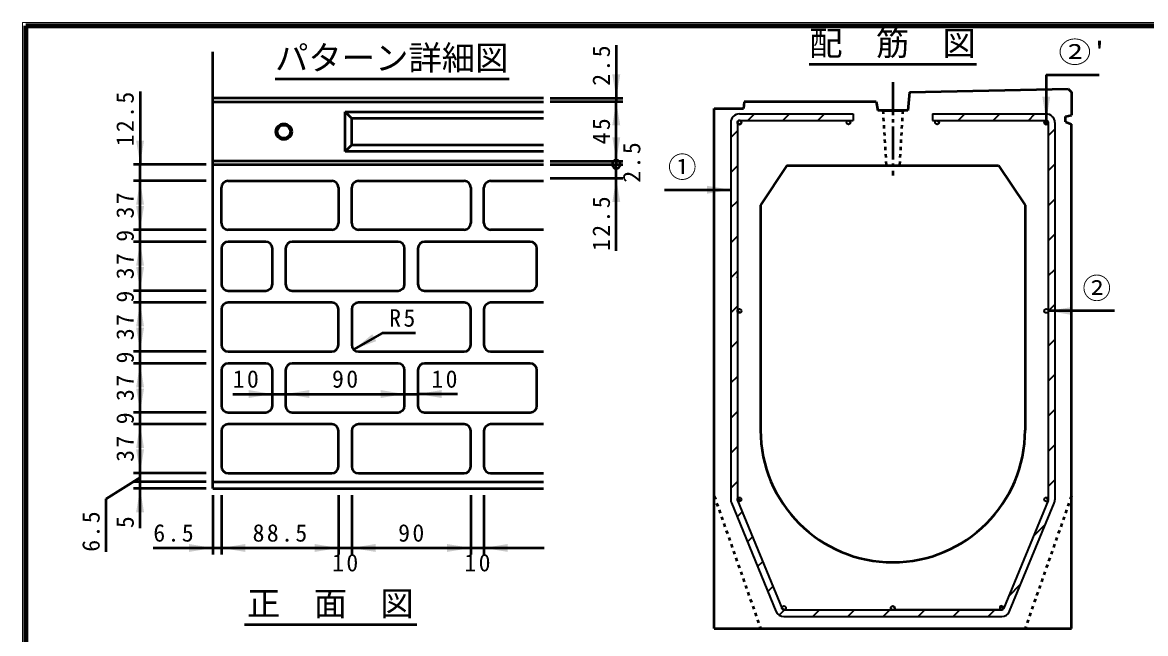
# Model space of a CAD drawing. Units: millimetres, scale not verified, with parts at other scales. Extents: x 100 to 4105, y 100 to 2870.
# Drawn here: x 100 to 1798, y 1946 to 2870 of the extents above; entities that cross this region are included whole.
import ezdxf
from ezdxf.enums import TextEntityAlignment as Align

# ---------------------------------------------------------------- set-up
doc = ezdxf.new("R2010")
doc.units = ezdxf.units.MM
doc.header["$LTSCALE"] = 5
doc.linetypes.add('USER1', pattern=[2.2, 1, -1.2])
doc.linetypes.add('USER2', pattern=[13.4, 10, -1.2, 1, -1.2])
doc.layers.add('V-nasSTD', color=7, linetype='Continuous', lineweight=35)
doc.styles.add('ＭＳ ゴシック', font='')
doc.styles.get('ＭＳ ゴシック').set_extended_font_data('MS Gothic')

msp = doc.modelspace()

# ---------------------------------------------------------------- hatches: boundary and pattern name
at = {"layer": 'V-nasSTD'}
for points in [[(991.858, 2791.452), (997.858, 2755.452), (1003.858, 2791.452)], [(1654, 2757.789), (1648, 2721.789), (1642, 2757.789)], [(1003.858, 2714.452), (997.858, 2750.452), (991.858, 2714.452)], [(271.858, 2691.452), (277.858, 2655.452), (283.858, 2691.452)], [(991.858, 2696.452), (997.858, 2660.452), (1003.858, 2696.452)], [(1003.858, 2598.452), (997.858, 2634.452), (991.858, 2598.452)], [(283.858, 2594.452), (277.858, 2630.452), (271.858, 2594.452)], [(1135, 2611.036), (1171, 2617.036), (1135, 2623.036)], [(271.858, 2592.452), (277.858, 2556.452), (283.858, 2592.452)], [(283.858, 2502.452), (277.858, 2538.452), (271.858, 2502.452)], [(271.858, 2500.452), (277.858, 2464.452), (283.858, 2500.452)], [(283.858, 2410.452), (277.858, 2446.452), (271.858, 2410.452)], [(1687, 2427.789), (1651, 2433.789), (1687, 2439.789)], [(271.858, 2408.452), (277.858, 2372.452), (283.858, 2408.452)], [(628.964, 2398.577), (600.787, 2375.38), (634.964, 2388.184)], [(283.858, 2318.452), (277.858, 2354.452), (271.858, 2318.452)], [(271.858, 2316.452), (277.858, 2280.452), (283.858, 2316.452)], [(441.858, 2302.193), (477.858, 2308.193), (441.858, 2314.193)], [(533.858, 2314.193), (497.858, 2308.193), (533.858, 2302.193)], [(641.858, 2302.193), (677.858, 2308.193), (641.858, 2314.193)], [(733.858, 2314.193), (697.858, 2308.193), (733.858, 2302.193)], [(283.858, 2226.452), (277.858, 2262.452), (271.858, 2226.452)], [(271.858, 2224.452), (277.858, 2188.452), (283.858, 2224.452)], [(283.858, 2129.452), (277.858, 2165.452), (271.858, 2129.452)], [(351.858, 2069.452), (387.858, 2075.452), (351.858, 2081.452)], [(436.858, 2081.452), (400.858, 2075.452), (436.858, 2069.452)], [(541.858, 2069.452), (577.858, 2075.452), (541.858, 2081.452)], [(633.858, 2081.452), (597.858, 2075.452), (633.858, 2069.452)], [(741.858, 2069.452), (777.858, 2075.452), (741.858, 2081.452)], [(833.858, 2081.452), (797.858, 2075.452), (833.858, 2069.452)]]:
    msp.add_hatch(color=256, dxfattribs=at).paths.add_polyline_path(points)

# ---------------------------------------------------------------- linework, layer by layer
at = {"layer": 'V-nasSTD', "lineweight": 100}
for p, q in [((105, 2865), (105, 105)), ((4100, 2865), (105, 2865))]:
    msp.add_line(p, q, dxfattribs=at)
at = {"layer": 'V-nasSTD', "lineweight": 50}
for p, q in [((387.858, 2165.452), (387.858, 2825.452)), ((997.858, 2835.452), (997.858, 2755.452)), ((1289.597, 2806.789), (1542.403, 2806.789)), ((1648, 2790.789), (1728, 2790.789)), ((1648, 2790.789), (1648, 2721.789)), ((481.977, 2784.543), (835.987, 2784.543)), ((1441, 2764.789), (1681, 2769.789)), ((1681, 2769.789), (1686, 2764.789)), ((277.858, 2765.452), (277.858, 2655.452)), ((887.858, 2755.452), (387.858, 2755.452)), ((897.858, 2755.452), (1007.858, 2755.452)), ((997.858, 2755.452), (997.858, 2749.452)), ((1441, 2764.789), (1438.5, 2736.789)), ((1686, 2764.789), (1686, 2729.804)), ((887.858, 2749.452), (387.858, 2749.452)), ((587.858, 2674.952), (587.858, 2734.952)), ((597.858, 2724.952), (587.858, 2734.952)), ((587.858, 2734.952), (887.858, 2734.952)), ((897.858, 2750.452), (1007.858, 2750.452)), ((997.858, 2660.452), (997.858, 2750.452)), ((1146, 1953.789), (1146, 2739.789)), ((1146, 2739.789), (1190, 2739.789)), ((1191, 2749.789), (1190, 2739.789)), ((1391, 2749.789), (1191, 2749.789)), ((1391, 2749.789), (1393.5, 2736.789)), ((1438.5, 2736.789), (1393.5, 2736.789)), ((1401, 2736.789), (1431, 2736.789)), ((597.858, 2684.952), (597.858, 2724.952)), ((887.858, 2724.952), (597.858, 2724.952)), ((1677, 2727.789), (1686, 2729.804)), ((1677, 2719.789), (1677, 2727.789)), ((1677, 2719.789), (1686, 2716.431)), ((1686, 1953.789), (1686, 2716.431)), ((597.858, 2684.952), (587.858, 2674.952)), ((597.858, 2684.952), (887.858, 2684.952)), ((887.858, 2674.952), (587.858, 2674.952)), ((377.858, 2655.452), (267.858, 2655.452)), ((277.858, 2630.452), (277.858, 2655.452)), ((887.858, 2660.452), (387.858, 2660.452)), ((387.858, 2655.452), (887.858, 2655.452)), ((897.858, 2660.452), (1007.858, 2660.452)), ((897.858, 2655.452), (1007.858, 2655.452)), ((897.858, 2655.452), (1007.858, 2655.452)), ((997.858, 2660.452), (997.858, 2655.452)), ((997.858, 2634.452), (997.858, 2655.452)), ((1256, 2653.789), (1216, 2593.789)), ((1256, 2653.789), (1576, 2653.789)), ((1576, 2653.789), (1616, 2593.789)), ((897.858, 2634.452), (1007.858, 2634.452)), ((997.858, 2524.452), (997.858, 2634.452)), ((377.858, 2630.452), (267.858, 2630.452)), ((277.858, 2556.452), (277.858, 2630.452)), ((400.858, 2566.452), (400.858, 2620.452)), ((410.858, 2630.452), (567.858, 2630.452)), ((577.858, 2620.452), (577.858, 2566.452)), ((597.858, 2566.452), (597.858, 2620.452)), ((607.858, 2630.452), (767.858, 2630.452)), ((777.858, 2620.452), (777.858, 2566.452)), ((797.858, 2566.452), (797.858, 2620.452)), ((807.858, 2630.452), (887.858, 2630.452)), ((1071, 2617.036), (1171, 2617.036)), ((1216, 2593.789), (1216, 2253.789)), ((1616, 2593.789), (1616, 2253.789)), ((377.858, 2556.452), (267.858, 2556.452)), ((277.858, 2538.452), (277.858, 2556.452)), ((567.858, 2556.452), (410.858, 2556.452)), ((767.858, 2556.452), (607.858, 2556.452)), ((887.858, 2556.452), (807.858, 2556.452)), ((377.858, 2538.452), (267.858, 2538.452)), ((277.858, 2464.452), (277.858, 2538.452)), ((467.858, 2538.452), (410.858, 2538.452)), ((667.858, 2538.452), (507.858, 2538.452)), ((867.858, 2538.452), (707.858, 2538.452)), ((400.858, 2528.452), (400.858, 2474.452)), ((477.858, 2474.452), (477.858, 2528.452)), ((497.858, 2528.452), (497.858, 2474.452)), ((677.858, 2474.452), (677.858, 2528.452)), ((697.858, 2528.452), (697.858, 2474.452)), ((877.858, 2474.452), (877.858, 2528.452)), ((377.858, 2464.452), (267.858, 2464.452)), ((377.858, 2464.452), (267.858, 2464.452)), ((277.858, 2446.452), (277.858, 2464.452)), ((410.858, 2464.452), (467.858, 2464.452)), ((507.858, 2464.452), (667.858, 2464.452)), ((707.858, 2464.452), (867.858, 2464.452)), ((377.858, 2446.452), (267.858, 2446.452)), ((277.858, 2372.452), (277.858, 2446.452)), ((567.858, 2446.452), (410.858, 2446.452)), ((767.858, 2446.452), (607.858, 2446.452)), ((887.858, 2446.452), (807.858, 2446.452)), ((400.858, 2436.452), (400.858, 2382.452)), ((577.858, 2382.452), (577.858, 2436.452)), ((597.858, 2436.452), (597.858, 2382.452)), ((777.858, 2382.452), (777.858, 2436.452)), ((797.858, 2436.452), (797.858, 2382.452)), ((1751, 2433.789), (1651, 2433.789)), ((644.088, 2400.38), (600.787, 2375.38)), ((694.088, 2400.38), (644.088, 2400.38)), ((377.858, 2372.452), (267.858, 2372.452)), ((377.858, 2372.452), (267.858, 2372.452)), ((277.858, 2354.452), (277.858, 2372.452)), ((410.858, 2372.452), (567.858, 2372.452)), ((607.858, 2372.452), (767.858, 2372.452)), ((807.858, 2372.452), (887.858, 2372.452)), ((377.858, 2354.452), (267.858, 2354.452)), ((277.858, 2280.452), (277.858, 2354.452)), ((400.858, 2344.452), (400.858, 2290.452)), ((467.858, 2354.452), (410.858, 2354.452)), ((477.858, 2290.452), (477.858, 2344.452)), ((497.858, 2344.452), (497.858, 2290.452)), ((667.858, 2354.452), (507.858, 2354.452)), ((677.858, 2290.452), (677.858, 2344.452)), ((697.858, 2344.452), (697.858, 2290.452)), ((867.858, 2354.452), (707.858, 2354.452)), ((877.858, 2290.452), (877.858, 2344.452)), ((417.858, 2308.193), (477.858, 2308.193)), ((477.858, 2308.193), (497.858, 2308.193)), ((497.858, 2308.193), (677.858, 2308.193)), ((677.858, 2308.193), (697.858, 2308.193)), ((757.858, 2308.193), (697.858, 2308.193)), ((377.858, 2280.452), (267.858, 2280.452)), ((377.858, 2280.452), (267.858, 2280.452)), ((277.858, 2262.452), (277.858, 2280.452)), ((410.858, 2280.452), (467.858, 2280.452)), ((507.858, 2280.452), (667.858, 2280.452)), ((707.858, 2280.452), (867.858, 2280.452)), ((377.858, 2262.452), (267.858, 2262.452)), ((277.858, 2188.452), (277.858, 2262.452)), ((567.858, 2262.452), (410.858, 2262.452)), ((767.858, 2262.452), (607.858, 2262.452)), ((887.858, 2262.452), (807.858, 2262.452)), ((400.858, 2252.452), (400.858, 2198.452)), ((577.858, 2198.452), (577.858, 2252.452)), ((597.858, 2252.452), (597.858, 2198.452)), ((777.858, 2198.452), (777.858, 2252.452)), ((797.858, 2252.452), (797.858, 2198.452)), ((226.322, 2149.735), (277.858, 2181.952)), ((377.858, 2188.452), (267.858, 2188.452)), ((377.858, 2175.452), (267.858, 2175.452)), ((277.858, 2175.452), (277.858, 2188.452)), ((277.858, 2165.452), (277.858, 2175.452)), ((387.858, 2175.452), (887.858, 2175.452)), ((410.858, 2188.452), (567.858, 2188.452)), ((607.858, 2188.452), (767.858, 2188.452)), ((807.858, 2188.452), (887.858, 2188.452)), ((377.858, 2165.452), (267.858, 2165.452)), ((277.858, 2105.452), (277.858, 2165.452)), ((387.858, 2165.452), (887.858, 2165.452)), ((226.322, 2069.735), (226.322, 2149.735)), ((387.858, 2155.452), (387.858, 2065.452)), ((400.858, 2155.452), (400.858, 2065.452)), ((577.858, 2155.452), (577.858, 2065.452)), ((597.858, 2155.452), (597.858, 2065.452)), ((777.858, 2155.452), (777.858, 2065.452)), ((797.858, 2155.452), (797.858, 2065.452)), ((297.858, 2075.452), (387.858, 2075.452)), ((387.858, 2075.452), (400.858, 2075.452)), ((400.858, 2075.452), (577.858, 2075.452)), ((577.858, 2075.452), (597.858, 2075.452)), ((597.858, 2075.452), (777.858, 2075.452)), ((777.858, 2075.452), (797.858, 2075.452)), ((797.858, 2075.452), (888.858, 2075.452)), ((435.597, 1959.655), (696.403, 1959.655)), ((1146, 1953.789), (1686, 1953.789))]:
    msp.add_line(p, q, dxfattribs=at)
at = {"layer": 'V-nasSTD', "linetype": 'USER2', "lineweight": 50}
msp.add_line((1416, 2779.789), (1416, 2638.789), dxfattribs=at)
at = {"layer": 'V-nasSTD', "linetype": 'USER1', "lineweight": 50}
for p, q in [((1401, 2736.789), (1406, 2653.789)), ((1431, 2736.789), (1426, 2653.789)), ((1146, 2153.789), (1216, 1953.789)), ((1686, 2153.789), (1616, 1953.789))]:
    msp.add_line(p, q, dxfattribs=at)
at = {"layer": 'V-nasSTD'}
for p, q in [((1171, 2718.789), (1171, 2148.38)), ((1181, 2718.789), (1181, 2148.371)), ((1181.053, 2719.352), (1184.563, 2715.842)), ((1184, 2731.789), (1356, 2731.789)), ((1184, 2721.789), (1356, 2721.789)), ((1196.673, 2721.789), (1206.673, 2731.789)), ((1249.706, 2721.789), (1259.706, 2731.789)), ((1302.739, 2721.789), (1312.739, 2731.789)), ((1348.386, 2721.789), (1349, 2721.789)), ((1348.386, 2721.725), (1351.936, 2718.175)), ((1349, 2721.789), (1356, 2721.789)), ((1355.772, 2721.789), (1356, 2722.016)), ((1356, 2731.789), (1356, 2721.789)), ((1476, 2731.789), (1476, 2721.789)), ((1476, 2731.789), (1648, 2731.789)), ((1476, 2731.697), (1476.092, 2731.789)), ((1476, 2721.789), (1648, 2721.789)), ((1482.689, 2721.773), (1485.984, 2718.478)), ((1514.871, 2721.789), (1524.871, 2731.789)), ((1567.904, 2721.789), (1577.904, 2731.789)), ((1620.937, 2721.789), (1630.937, 2731.789)), ((1646.038, 2721.058), (1650.269, 2716.827)), ((1651, 2718.789), (1651, 2148.371)), ((1661, 2718.789), (1661, 2148.375)), ((1171, 2696.115), (1181, 2706.115)), ((1651, 2698.818), (1661, 2708.818)), ((1171, 2643.082), (1181, 2653.082)), ((1651, 2645.785), (1661, 2655.785)), ((1171, 2590.049), (1181, 2600.049)), ((1651, 2592.752), (1661, 2602.752)), ((1651, 2539.719), (1661, 2549.719)), ((1171, 2537.016), (1181, 2547.016)), ((1651, 2486.686), (1661, 2496.686)), ((1171, 2483.983), (1181, 2493.983)), ((1181, 2483.789), (1181, 2485.203)), ((1171, 2430.95), (1181, 2440.95)), ((1181.354, 2435.203), (1185.415, 2431.143)), ((1651, 2433.653), (1661, 2443.653)), ((1171, 2377.917), (1181, 2387.917)), ((1651, 2380.62), (1661, 2390.62)), ((1171, 2324.884), (1181, 2334.884)), ((1651, 2327.587), (1661, 2337.587)), ((1171, 2271.851), (1181, 2281.851)), ((1651, 2274.554), (1661, 2284.554)), ((1171, 2218.818), (1181, 2228.818)), ((1651, 2221.521), (1661, 2231.521)), ((1171, 2165.785), (1181, 2175.785)), ((1651, 2168.488), (1661, 2178.488)), ((1171.979, 2143.43), (1239.34, 1979.839)), ((1181.226, 2147.229), (1248.583, 1983.647)), ((1181.84, 2150.87), (1186.082, 2146.628)), ((1650.776, 2147.229), (1583.419, 1983.647)), ((1592.662, 1979.839), (1660.021, 2143.425)), ((1647.634, 2151.766), (1650.978, 2148.423)), ((1651, 2148.789), (1651, 2148.371)), ((1180.641, 2122.394), (1188.299, 2130.051)), ((1628.378, 2092.833), (1646.756, 2111.212)), ((1196.109, 2084.829), (1203.767, 2092.486)), ((1211.577, 2047.264), (1219.235, 2054.921)), ((1591.255, 2002.677), (1609.633, 2021.056)), ((1227.045, 2009.699), (1234.703, 2017.356)), ((1415.652, 1987.769), (1418.98, 1984.441)), ((1578.856, 1987.199), (1583.053, 1983.003)), ((1244.272, 1973.892), (1252.169, 1981.789)), ((1248.403, 1985.312), (1251.88, 1981.835)), ((1248.583, 1983.647), (1248.583, 1983.647)), ((1248.583, 1983.647), (1248.583, 1983.647)), ((1248.583, 1983.647), (1248.583, 1983.647)), ((1251.358, 1981.789), (1580.643, 1981.789)), ((1251.88, 1981.789), (1251.358, 1981.789)), ((1251.361, 1971.789), (1580.641, 1971.789)), ((1295.202, 1971.789), (1305.202, 1981.789)), ((1348.235, 1971.789), (1358.235, 1981.789)), ((1401.268, 1971.789), (1411.268, 1981.789)), ((1580.643, 1981.789), (1416, 1981.789)), ((1454.301, 1971.789), (1464.301, 1981.789)), ((1507.334, 1971.789), (1517.334, 1981.789)), ((1560.367, 1971.789), (1570.367, 1981.789))]:
    msp.add_line(p, q, dxfattribs=at)
at = {"layer": 'V-nasSTD', "lineweight": 13}
msp.add_lwpolyline([(100, 100), (100, 2870), (4105, 2870), (4105, 100)], close=True, dxfattribs=at)
at = {"layer": 'V-nasSTD'}
for centre in [(1184, 2718.789), (1349, 2718.789), (1483, 2718.789), (1483, 2718.789), (1648, 2718.789), (1184, 2433.789), (1648, 2433.789), (1648, 2433.789), (1184, 2148.789), (1648, 2148.789), (1251.357, 1984.789), (1416, 1984.789)]:
    msp.add_circle(centre, 3, dxfattribs=at)
at = {"layer": 'V-nasSTD', "lineweight": 50}
for radius in [12, 10]:
    msp.add_circle((495.258, 2704.952), radius, dxfattribs=at)
at = {"layer": 'V-nasSTD'}
for centre, radius, start, end in [((1184, 2718.789), 13, 90, 180), ((1184, 2718.789), 13, 90, 180), ((1184, 2718.789), 3, 90, 180), ((1184, 2718.789), 3, 90, 180), ((1184, 2718.789), 3, 180, 90), ((1184, 2718.789), 3, 169.17571, 180), ((1184, 2718.789), 3, 90, 169.17571), ((1648, 2718.789), 3, 90, 0), ((1648, 2718.789), 13, 0, 90), ((1648, 2718.789), 3, 0, 90), ((1648, 2718.789), 3, 0, 90), ((1648, 2718.789), 3, 0, 90), ((1184, 2148.38), 13, 180, 202.38013), ((1184, 2148.371), 3, 180, 202.38013), ((1648, 2148.789), 3, 330.64995, 0), ((1648, 2148.789), 3, 330.64995, 0), ((1648.002, 2148.371), 3, 337.61987, 0), ((1648, 2148.375), 13, 337.61987, 0), ((1580.643, 1984.789), 3, 337.61947, 269.99901), ((1251.361, 1984.789), 13, 202.38013, 270), ((1251.357, 1984.789), 3, 202.38053, 270.00103), ((1580.641, 1984.789), 13, 270, 337.61987), ((1580.641, 1984.789), 13, 270, 337.61987), ((1580.643, 1984.789), 3, 270, 337.61987)]:
    msp.add_arc(centre, radius, start, end, dxfattribs=at)
at = {"layer": 'V-nasSTD', "lineweight": 50}
for centre, radius, start, end in [((997.858, 2655.452), 6.25, 90, 270), ((997.858, 2655.452), 6.25, 270, 90), ((410.858, 2620.452), 10, 90, 180), ((567.858, 2620.452), 10, 0, 90), ((607.858, 2620.452), 10, 90, 180), ((767.858, 2620.452), 10, 0, 90), ((807.858, 2620.452), 10, 90, 180), ((410.858, 2566.452), 10, 180, 270), ((567.858, 2566.452), 10, 270, 0), ((607.858, 2566.452), 10, 180, 270), ((767.858, 2566.452), 10, 270, 0), ((807.858, 2566.452), 10, 180, 270), ((410.858, 2528.452), 10, 90, 180), ((467.858, 2528.452), 10, 0, 90), ((507.858, 2528.452), 10, 90, 180), ((667.858, 2528.452), 10, 0, 90), ((707.858, 2528.452), 10, 90, 180), ((867.858, 2528.452), 10, 0, 90), ((410.858, 2474.452), 10, 180, 270), ((467.858, 2474.452), 10, 270, 0), ((507.858, 2474.452), 10, 180, 270), ((667.858, 2474.452), 10, 270, 0), ((707.858, 2474.452), 10, 180, 270), ((867.858, 2474.452), 10, 270, 0), ((410.858, 2436.452), 10, 90, 180), ((567.858, 2436.452), 10, 0, 90), ((607.858, 2436.452), 10, 90, 180), ((767.858, 2436.452), 10, 0, 90), ((807.858, 2436.452), 10, 90, 180), ((410.858, 2382.452), 10, 180, 270), ((567.858, 2382.452), 10, 270, 0), ((607.858, 2382.452), 10, 180, 270), ((767.858, 2382.452), 10, 270, 0), ((807.858, 2382.452), 10, 180, 270), ((410.858, 2344.452), 10, 90, 180), ((467.858, 2344.452), 10, 0, 90), ((507.858, 2344.452), 10, 90, 180), ((667.858, 2344.452), 10, 0, 90), ((707.858, 2344.452), 10, 90, 180), ((867.858, 2344.452), 10, 0, 90), ((410.858, 2290.452), 10, 180, 270), ((467.858, 2290.452), 10, 270, 0), ((507.858, 2290.452), 10, 180, 270), ((667.858, 2290.452), 10, 270, 0), ((707.858, 2290.452), 10, 180, 270), ((867.858, 2290.452), 10, 270, 0), ((410.858, 2252.452), 10, 90, 180), ((567.858, 2252.452), 10, 0, 90), ((607.858, 2252.452), 10, 90, 180), ((767.858, 2252.452), 10, 0, 90), ((807.858, 2252.452), 10, 90, 180), ((1416, 2253.789), 200, 180, 270), ((1416, 2253.789), 200, 270, 0), ((410.858, 2198.452), 10, 180, 270), ((567.858, 2198.452), 10, 270, 0), ((607.858, 2198.452), 10, 180, 270), ((767.858, 2198.452), 10, 270, 0), ((807.858, 2198.452), 10, 180, 270)]:
    msp.add_arc(centre, radius, start, end, dxfattribs=at)

# ---------------------------------------------------------------- texts
at = {"layer": 'V-nasSTD', "style": 'ＭＳ ゴシック'}
for s, height, p in [('配\u3000筋\u3000図', 36.95, (1289.597, 2857.189)), ('パターン詳細図', 36.95, (481.977, 2834.943)), ('①', 31.67, (1076, 2667.236)), ('②', 31.67, (1702.8, 2483.989)), ('正\u3000面\u3000図', 36.95, (439.597, 2010.055))]:
    msp.add_text(s, height=height, dxfattribs=at).set_placement(p, align=Align.TOP_LEFT)
at = {"layer": 'V-nasSTD', "style": 'ＭＳ ゴシック', "width": 1.15}
msp.add_text("②'", height=31.67, dxfattribs=at).set_placement((1666.4, 2840.989), align=Align.TOP_LEFT)
at = {"layer": 'V-nasSTD', "style": 'ＭＳ ゴシック'}
for s, p in [('9', (241.858, 2538.452)), ('9', (241.858, 2446.452)), ('9', (241.858, 2354.452)), ('9', (241.858, 2262.452)), ('5', (241.858, 2105.452))]:
    msp.add_text(s, height=26.39, rotation=90, dxfattribs=at).set_placement(p, align=Align.TOP_LEFT)
at = {"layer": 'V-nasSTD', "char_height": 26.39, "attachment_point": 1, "rotation": 90, "style": 'ＭＳ ゴシック'}
for s, insert in [('\\T1.2;2.5', (961.858, 2774.252)), ('\\T1.2;12.5', (241.858, 2682.652)), ('\\T1.2;45', (961.858, 2685.652)), ('\\T1.2;2.5', (1007.854, 2627.764)), ('\\T1.2;37', (241.858, 2573.652)), ('\\T1.2;12.5', (961.858, 2524.452)), ('\\T1.2;37', (241.858, 2481.652)), ('\\T1.2;37', (241.858, 2389.652)), ('\\T1.2;37', (241.858, 2297.652)), ('\\T1.2;37', (241.858, 2205.652)), ('\\T1.2;6.5', (190.322, 2069.735))]:
    msp.add_mtext(s, dxfattribs=dict(at, insert=insert))
at = {"layer": 'V-nasSTD', "char_height": 26.39, "attachment_point": 1, "style": 'ＭＳ ゴシック'}
for s, insert in [('\\T1.2;R5', (654.488, 2436.38)), ('\\T1.2;10', (417.858, 2344.193)), ('\\T1.2;90', (568.058, 2344.193)), ('\\T1.2;10', (718.258, 2344.193)), ('\\T1.2;6.5', (297.858, 2111.452)), ('\\T1.2;88.5', (447.958, 2111.452)), ('\\T1.2;90', (668.058, 2111.452)), ('\\T1.2;10', (568.203, 2066.452)), ('\\T1.2;10', (768.203, 2066.452))]:
    msp.add_mtext(s, dxfattribs=dict(at, insert=insert))

doc.saveas('drawing.dxf')
